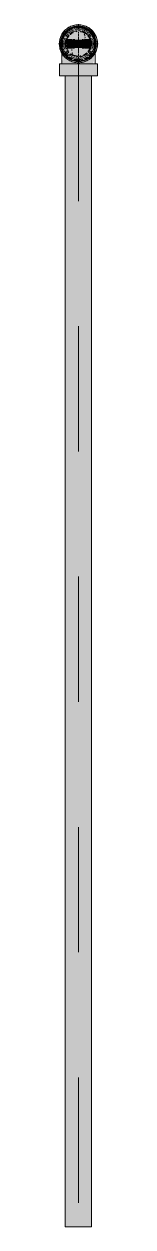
# Model space of a CAD drawing. Header units: millimetres. Extents: x -4000 to 187956, y -58990 to 162485.
# Drawn here: x 111725 to 111775, y 70950 to 72475 of the extents above; entities that cross this region are included whole.
import ezdxf

# ---------------------------------------------------------------- set-up
doc = ezdxf.new("R2010")
doc.units = ezdxf.units.MM
doc.linetypes.add('Dash 1_16_', pattern=[317.5, 158.75, -158.75])
for name, color, linetype, lineweight in [('F-SPRN', 3, 'Continuous', 9), ('P-PIPE', 3, 'Continuous', 9), ('P-PIPE-CNTR', 3, 'Continuous', 9)]:
    doc.layers.add(name, color=color, linetype=linetype, lineweight=lineweight)

# ---------------------------------------------------------------- blocks, each defined once
blk = doc.blocks.new('Sprinkler_Up - DN20-V477-0_000')
at = {"layer": 'F-SPRN', "transparency": 33554534}
for points in [[(-13.5, 0), (-3.9, 0.7), (-1.7, 2.9), (-1.2, 3.5), (-0.6, 4), (0.6, 4), (1.2, 3.5), (1.7, 2.9), (4.6, 0), (22.2, 0), (18, 13.1), (6.9, 21.2), (-6.9, 21.2), (-18, 13.1), (-22.2, 0)], [(0, -16.7), (4.3, -16.1), (12.9, -9.9), (16.1, -4.3), (16.1, 4.3), (11.8, 11.8), (8.3, 14.4), (0, 16.7), (-4.3, 16.1), (-11.8, 11.8), (-16.1, 4.3), (-16.1, -4.3), (-11.8, -11.8), (-8.3, -14.4)], [(0, -15.6), (7.8, -13.5), (13.5, -7.8), (15.1, -4), (15.1, 4), (13.5, 7.8), (7.8, 13.5), (0, 15.6), (-7.8, 13.5), (-11, 11), (-15.1, 4), (-15.1, -4), (-11, -11), (-7.8, -13.5)], [(3.4, -21.2), (6.9, -21.2), (18, -13.1), (22.2, 0), (3.9, -0.7), (1.7, -2.9), (1.2, -3.5), (0.6, -4), (-0.6, -4), (-1.2, -3.5), (-1.7, -2.9), (-4.6, 0), (-22.2, 0), (-18, -13.1), (-6.9, -21.2), (0, -21.2)], [(-10.9, -5.5), (-10.9, 5.4), (-14.5, 5.4), (-14.5, -5.5)], [(-7.7, -5.5), (-7.7, 5.4), (-10.9, 5.4), (-10.9, -5.5)], [(0, -5.5), (0, 5.4), (-7.7, 5.4), (-7.7, -5.5)], [(0, 0), (5.7, 0), (2.9, 4.9), (-2.9, 4.9), (-5.7, 0)], [(2.9, -4.9), (5.7, 0), (-5.7, 0), (-2.9, -4.9)], [(0, 0), (4.6, 0), (0, 4.6), (-4.6, 0)], [(0, -4.6), (4.6, 0), (-4.6, 0)], [(0, -2.6), (1.3, 0), (-1.8, 0)], [(-1.3, 0), (1.8, 0), (0, 2.6)], [(7.7, -5.5), (7.7, 5.4), (0, 5.4), (0, -5.5)], [(10.9, -5.5), (10.9, 5.4), (7.7, 5.4), (7.7, -5.5)], [(14.5, -5.5), (14.5, 5.4), (10.9, 5.4), (10.9, -5.5)]]:
    blk.add_hatch(color=1, dxfattribs=at).paths.add_polyline_path(points)
at = {"layer": 'F-SPRN', "color": 1}
for p, q in [((-11.5, 5.4), (-14.5, 5.4)), ((-14.5, 5.4), (-11.3, 5.4)), ((-14.5, 5.4), (-14.5, 3.7)), ((-14.5, 3.3), (-14.5, 0)), ((-11.5, 5.4), (-11.5, 4)), ((-10.9, 1.9), (-10.9, 3.6)), ((-10.8, 5.4), (-8, 5.4)), ((-8.1, 5.4), (-10.8, 5.4)), ((-8.1, 5.4), (-8.1, 2.8)), ((-8.1, 2.5), (-8.1, 0.7)), ((-7.7, 4.8), (-7.7, 2.7)), ((-7.7, 4.8), (-7.7, 2.7)), ((-7.7, 2.1), (-7.7, 0.5)), ((-7.7, 2.1), (-7.7, 0.5)), ((-6.7, 5.4), (-4.7, 5.4)), ((-5.8, 3.8), (-5.8, 2.2)), ((-2.1, 0), (-2.1, 0)), ((-2.1, 0), (-2.1, -0.1)), ((-0.4, 2), (-0.5, 2)), ((-0.3, 2.1), (-0.4, 2)), ((-0.2, 2.1), (-0.3, 2.1)), ((-0.1, 2.1), (-0.2, 2.1)), ((0, 2.1), (-0.1, 2.1)), ((-0.1, 2.1), (-0.1, 2.1)), ((2.1, 0.1), (2.1, 0.2)), ((2.1, 0), (2.1, 0.1)), ((2.1, 0), (2.1, 0)), ((4.7, 5.4), (6.5, 5.4)), ((7.7, 5.4), (10.8, 5.4)), ((7.7, 5.2), (7.7, 2.7)), ((7.7, 5.2), (7.7, 2.7)), ((7.7, 2.3), (7.7, 0.5)), ((7.7, 2.3), (7.7, 0.5)), ((10.8, 5.4), (8.1, 5.4)), ((8.1, 5.4), (8.1, 2.8)), ((8.1, 2.5), (8.1, 0.4)), ((10.9, 5.4), (14.5, 5.4)), ((10.9, 3.6), (10.9, 0.2)), ((14.5, 5.4), (11.5, 5.4)), ((11.5, 5.4), (11.5, 4)), ((11.5, 3), (11.5, 0.2)), ((14.5, 5.4), (14.5, -5.5)), ((-14.5, -1.3), (-14.5, -3.7)), ((-11.1, -5.5), (-14.5, -5.5)), ((-14.5, -5.5), (-11.5, -5.5)), ((-10.9, -2.6), (-10.9, -1.3)), ((-10.8, -5.5), (-8.1, -5.5)), ((-7.8, -5.5), (-10.8, -5.5)), ((-8.1, -4.2), (-8.1, -5.5)), ((-7.7, -2.7), (-7.7, -4)), ((-7.7, -2.7), (-7.7, -4)), ((-7, -5.5), (-5.8, -5.5)), ((-4.8, -5.5), (-7, -5.5)), ((-5.8, -2.3), (-5.8, -3.8)), ((0, -2.1), (0.1, -2.1)), ((7, -5.5), (4.8, -5.5)), ((5.8, -2.2), (5.8, -3.8)), ((5.8, -5.5), (7, -5.5)), ((7.7, -0.5), (7.7, -2.3)), ((7.7, -0.5), (7.7, -2.3)), ((7.7, -2.7), (7.7, -5.4)), ((7.7, -2.7), (7.7, -5.4)), ((10.8, -5.5), (7.7, -5.5)), ((8.1, -0.4), (8.1, -2.5)), ((8.1, -2.8), (8.1, -5.5)), ((8.1, -5.5), (10.8, -5.5)), ((10.9, -0.2), (10.9, -3.6)), ((14.5, -5.5), (10.9, -5.5)), ((11.5, -0.2), (11.5, -3)), ((11.5, -4), (11.5, -5.5)), ((11.5, -5.5), (14.5, -5.5))]:
    blk.add_line(p, q, dxfattribs=at)
at = {"layer": 'F-SPRN', "color": 1, "flags": 128}
for points in [[(-2, 0.6), (-2, 0.5), (-2, 0.5), (-2, 0.4), (-2.1, 0.3), (-2.1, 0.2), (-2.1, 0.1), (-2.1, 0)], [(-1.8, 1.1), (-1.8, 1), (-1.9, 0.9), (-1.9, 0.8), (-1.9, 0.8), (-2, 0.7), (-2, 0.6)], [(-1.5, 1.5), (-1.5, 1.4), (-1.6, 1.3), (-1.6, 1.3), (-1.7, 1.2), (-1.7, 1.1), (-1.8, 1.1)], [(-0.9, 1.9), (-1, 1.8), (-1.1, 1.8), (-1.2, 1.7), (-1.2, 1.7), (-1.3, 1.6), (-1.4, 1.6), (-1.4, 1.5), (-1.5, 1.5)], [(-0.6, 2), (-0.7, 2), (-0.8, 1.9), (-0.9, 1.9), (-0.9, 1.9)], [(-0.5, 2), (-0.6, 2), (-0.6, 2)], [(0.3, 2.1), (0.2, 2.1), (0.1, 2.1), (0, 2.1)], [(1.1, 1.8), (1, 1.8), (0.9, 1.9), (0.8, 1.9), (0.8, 1.9), (0.7, 2), (0.6, 2), (0.5, 2), (0.4, 2), (0.4, 2), (0.3, 2.1)], [(1.5, 1.4), (1.4, 1.5), (1.4, 1.5), (1.3, 1.6), (1.3, 1.7), (1.2, 1.7), (1.1, 1.7), (1.1, 1.8)], [(1.7, 1.2), (1.7, 1.2), (1.6, 1.3), (1.6, 1.4), (1.5, 1.4)], [(1.8, 1), (1.8, 1.1), (1.7, 1.2)], [(1.9, 0.8), (1.9, 0.9), (1.8, 1), (1.8, 1)], [(2, 0.7), (1.9, 0.7), (1.9, 0.8)], [(2, 0.5), (2, 0.6), (2, 0.7)], [(2.1, 0.3), (2, 0.4), (2, 0.5)], [(2.1, 0.2), (2.1, 0.2), (2.1, 0.3)], [(-2.1, -0.1), (-2.1, -0.2), (-2.1, -0.2), (-2.1, -0.3)], [(-2.1, -0.3), (-2, -0.4), (-2, -0.5), (-2, -0.6), (-2, -0.7), (-1.9, -0.7), (-1.9, -0.8), (-1.9, -0.9), (-1.8, -1), (-1.8, -1), (-1.8, -1.1), (-1.7, -1.2), (-1.7, -1.2), (-1.6, -1.3), (-1.6, -1.4), (-1.5, -1.4), (-1.4, -1.5), (-1.4, -1.5), (-1.3, -1.6), (-1.3, -1.7), (-1.2, -1.7), (-1.1, -1.7), (-1.1, -1.8), (-1, -1.8), (-0.9, -1.9), (-0.8, -1.9), (-0.8, -1.9), (-0.7, -2), (-0.6, -2), (-0.5, -2), (-0.4, -2), (-0.4, -2), (-0.3, -2.1), (-0.2, -2.1), (-0.1, -2.1), (0, -2.1)], [(0.1, -2.1), (0.1, -2.1), (0.2, -2.1), (0.3, -2.1), (0.4, -2), (0.5, -2), (0.6, -2), (0.6, -2), (0.7, -2), (0.8, -1.9), (0.9, -1.9), (0.9, -1.9), (1, -1.8), (1.1, -1.8), (1.2, -1.7), (1.2, -1.7), (1.3, -1.6), (1.4, -1.6), (1.4, -1.5), (1.5, -1.5), (1.5, -1.4), (1.6, -1.3), (1.6, -1.3), (1.7, -1.2), (1.7, -1.1), (1.8, -1.1), (1.8, -1), (1.9, -0.9), (1.9, -0.8), (1.9, -0.8), (2, -0.7), (2, -0.6), (2, -0.5), (2, -0.5), (2, -0.4), (2.1, -0.3), (2.1, -0.2), (2.1, -0.1), (2.1, 0)]]:
    blk.add_lwpolyline(points, dxfattribs=at)
at = {"layer": 'F-SPRN', "color": 1}
for radius, start, end in [(22.2, 360, 180), (21.9, 126.6942, 143.2701), (21.9, 108.2621, 125.7507), (16.7, 106.5995, 120), (16.7, 106.5995, 120), (21.9, 99.348, 107.901), (16.7, 96.4143, 105), (16.7, 96.4143, 105), (21.9, 90.145, 98.8503), (15.6, 95.5762, 100.6843), (15.6, 95.5762, 100.6843), (16.7, 83.0684, 90), (16.7, 83.0684, 90), (21.9, 72.5583, 89.4624), (15.6, 75.573, 80.5892), (15.6, 75.573, 80.5892), (16.7, 60, 75), (16.7, 60, 75), (21.9, 54.2493, 71.7379), (21.9, 36.7299, 53.3058), (21.9, 165.6773, 179.2615), (21.9, 144.7698, 164.8151), (16.7, 167.6802, 180), (16.7, 167.6802, 180), (16.7, 155.3879, 164.9693), (16.7, 155.3879, 164.9693), (15.6, 166.4265, 180), (15.6, 166.4265, 180), (15.6, 150.9409, 165), (15.6, 159.6139, 165), (16.7, 136.7213, 149.931), (16.7, 136.7213, 149.931), (15.6, 150.9409, 156.3845), (15.6, 138.4214, 150), (15.6, 138.4214, 150), (16.7, 121.4181, 130.5751), (16.7, 121.4181, 130.5751), (15.6, 120.5262, 133.2078), (15.6, 120.5262, 133.2078), (15.6, 114.4363, 119.9813), (15.6, 114.4363, 119.9813), (4.63, 155.7832, 180), (4.63, 155.7832, 180), (4.63, 109.0192, 138.2703), (4.63, 109.0192, 138.2703), (2.56, 109.0192, 168.8278), (2.56, 109.0192, 168.8278), (2.04, 109.0192, 180), (4.63, 17.9592, 90), (4.63, 17.9592, 90), (3.81, 57.0577, 90), (2.56, 14.5599, 90), (2.56, 14.5599, 90), (2.04, 10.4703, 90), (3.81, 16.1605, 43.8358), (15.6, 67.5614, 74.5481), (15.6, 67.5614, 74.5481), (15.6, 60.0187, 65.5637), (15.6, 60.0187, 65.5637), (15.6, 46.7922, 60), (15.6, 46.7922, 60), (16.7, 49.4249, 58.5819), (16.7, 49.4249, 58.5819), (15.6, 30, 41.5786), (15.6, 30, 41.5786), (16.7, 30, 43.2787), (16.7, 30, 43.2787), (15.6, 23.6155, 29.5646), (15.6, 15, 29.5646), (15.6, 15, 20.3861), (16.7, 15, 24.6121), (16.7, 15, 24.6121), (15.6, 360, 13.6618), (15.6, 0, 13.6618), (16.7, 360, 12.3198), (16.7, 0, 12.3198), (21.9, 15.1849, 35.2302), (21.9, 0.7385, 14.3227), (22.2, 180, 360), (21.9, 180.7385, 194.3227), (21.9, 195.1849, 205.2075), (21.9, 207.5667, 215.2302), (21.9, 216.7299, 233.3058), (16.7, 180, 192.3198), (16.7, 180, 192.3198), (16.7, 195.0307, 204.6121), (16.7, 195.0307, 204.6121), (15.6, 181.9082, 193.6618), (15.6, 181.9082, 193.6618), (15.6, 197.3339, 209.5646), (15.6, 197.3339, 209.5646), (16.7, 210.069, 223.2787), (16.7, 210.069, 223.2787), (15.6, 212.5472, 219.5472), (15.6, 212.5472, 219.5472), (16.7, 229.4249, 238.5819), (16.7, 229.4249, 238.5819), (15.6, 233.795, 240), (15.6, 233.795, 240), (16.7, 240, 255), (16.7, 240, 255), (15.6, 240.0187, 254.5481), (15.6, 240.0187, 254.5481), (4.63, 197.9592, 0), (4.63, 197.9592, 270), (15.6, 255, 267.64), (15.6, 255, 267.64), (3.81, 196.1605, 270), (2.56, 191.1677, 0), (2.56, 191.1677, 360), (2.04, 190.4703, 0), (4.63, 270, 360), (3.81, 270, 360), (16.7, 286.5995, 300), (16.7, 286.5995, 300), (15.6, 294.4363, 299.9813), (15.6, 294.4363, 299.9813), (15.6, 300, 313.2078), (15.6, 300, 313.2078), (16.7, 301.4181, 310.5751), (16.7, 301.4181, 310.5751), (15.6, 320.4528, 330), (15.6, 320.4528, 330), (16.7, 316.7213, 330), (16.7, 316.7213, 330), (21.9, 306.6942, 323.2701), (15.6, 330.4354, 345), (15.6, 330.4354, 336.3845), (15.6, 339.6139, 345), (15.6, 346.3382, 360), (15.6, 346.3382, 360), (16.7, 335.3879, 345), (16.7, 335.3879, 345), (16.7, 347.6802, 360), (16.7, 347.6802, 360), (21.9, 324.7698, 332.4333), (21.9, 334.7925, 344.8151), (21.9, 345.6773, 359.2615), (21.9, 234.2493, 251.7379), (21.9, 252.5583, 269.4624), (16.7, 263.0684, 270), (16.7, 263.0684, 270), (21.9, 270.145, 278.8503), (15.6, 275.5762, 280.6843), (15.6, 275.5762, 280.6843), (16.7, 276.4143, 285), (16.7, 276.4143, 285), (21.9, 279.348, 287.901), (21.9, 288.2621, 305.7507)]:
    blk.add_arc((0, 0), radius, start, end, dxfattribs=at)
blk = doc.blocks.new('Steel_Transition_Threaded_HoaPhat - Standard-V475-0_000')
at = {"layer": 'P-PIPE', "lineweight": 13, "transparency": 33554534}
h = blk.add_hatch(color=1, dxfattribs=at)
h.paths.add_polyline_path([(114250, 72427.6), (114255.8, 72428.4), (114261.3, 72430.6), (114265.9, 72434.2), (114270.1, 72440.2), (114271.7, 72444.3), (114272.5, 72450.1), (114271.7, 72455.9), (114269.5, 72461.3), (114265.9, 72466), (114261.3, 72469.6), (114255.8, 72471.8), (114250, 72472.6), (114244.2, 72471.8), (114238.8, 72469.6), (114234.1, 72466), (114230.5, 72461.3), (114228.3, 72455.9), (114227.5, 72450.1), (114229.9, 72440.2), (114230.5, 72438.8), (114234.1, 72434.2), (114238.8, 72430.6), (114244.2, 72428.4)])
h.paths.add_polyline_path([(114250, 72430), (114244.8, 72430.7), (114240, 72432.7), (114235.8, 72435.9), (114232.5, 72440.2), (114230.6, 72444.9), (114229.9, 72450.1), (114230.6, 72455.3), (114232.6, 72460.1), (114235.8, 72464.3), (114240, 72467.5), (114244.8, 72469.5), (114250, 72470.2), (114255.2, 72469.5), (114260.1, 72467.5), (114264.2, 72464.3), (114267.4, 72460.1), (114269.4, 72455.3), (114270.1, 72450.1), (114269.4, 72444.9), (114267.4, 72440), (114264.2, 72435.9), (114260.1, 72432.7), (114255.2, 72430.7)])
for points in [[(114250, 72430), (114250, 72433.7), (114241.8, 72435.9), (114235.8, 72441.9), (114233.6, 72450.1), (114235.8, 72458.3), (114241.8, 72464.3), (114250, 72466.5), (114250, 72470.2), (114244.8, 72469.5), (114240, 72467.5), (114235.8, 72464.3), (114232.6, 72460.1), (114230.6, 72455.3), (114229.9, 72450.1), (114230.6, 72444.9), (114232.6, 72440), (114235.8, 72435.9), (114240, 72432.7), (114244.8, 72430.7)], [(114250, 72431.6), (114254.8, 72432.2), (114259.3, 72434.1), (114265.6, 72440.2), (114266, 72440.8), (114267.9, 72445.3), (114268.5, 72450.1), (114267.9, 72454.9), (114266, 72459.3), (114263.1, 72463.2), (114259.3, 72466.1), (114254.8, 72468), (114250, 72468.6), (114245.2, 72468), (114240.8, 72466.1), (114236.9, 72463.2), (114234, 72459.3), (114232.1, 72454.9), (114231.5, 72450.1), (114232.1, 72445.3), (114234.4, 72440.2), (114236.9, 72437), (114240.8, 72434.1), (114245.2, 72432.2)], [(114250, 72430), (114255.2, 72430.7), (114260.1, 72432.7), (114264.2, 72435.9), (114267.5, 72440.2), (114269.4, 72444.9), (114270.1, 72450.1), (114269.4, 72455.3), (114267.4, 72460.1), (114264.2, 72464.3), (114260.1, 72467.5), (114255.2, 72469.5), (114250, 72470.2), (114250, 72466.5), (114258.2, 72464.3), (114264.2, 72458.3), (114266.4, 72450.1), (114264.2, 72441.9), (114258.2, 72435.9), (114250, 72433.7)]]:
    blk.add_hatch(color=1, dxfattribs=at).paths.add_polyline_path(points)
at = {"layer": 'P-PIPE', "color": 20, "lineweight": 13}
for radius, start, end in [(22.5, 90, 270), (22.5, 120, 135), (22.5, 105, 120), (20.1, 109.6859, 120), (22.5, 90, 105), (20.1, 100.9975, 105), (18.5, 91.4353, 103.2046), (18.5, 91.4353, 103.2046), (20.1, 90.5246, 98.5089), (22.5, 75, 90), (22.5, 270, 90), (18.5, 78.0986, 90), (18.5, 78.0986, 90), (20.1, 75.0607, 87.9279), (20.1, 60, 75), (22.5, 60, 75), (22.5, 45, 60), (22.5, 165, 180), (22.5, 150, 165), (20.1, 166.0499, 180), (22.5, 135, 150), (20.1, 150, 162.7449), (18.5, 166.5939, 193.4061), (18.5, 166.5939, 180), (18.5, 157.6232, 165), (18.5, 157.6232, 165), (20.1, 135, 148.1553), (16.4, 168.5467, 178.9063), (18.5, 136.4297, 150), (18.5, 136.4297, 150), (16.4, 158.0319, 163.506), (20.1, 128.8856, 135), (16.4, 143.5463, 150), (18.5, 123.4976, 133.2041), (18.5, 123.4976, 133.2041), (20.1, 120, 125.0043), (16.4, 121.0738, 128.0319), (18.5, 106.819, 120), (18.5, 106.819, 120), (16.4, 115.1607, 120), (16.4, 107.4657, 111.9681), (16.4, 96.2132, 104.6042), (18.5, 60, 75), (18.5, 60, 75), (16.4, 66.9681, 72.9388), (16.4, 50.4733, 56.6389), (20.1, 54.9957, 60), (18.5, 46.7959, 56.5024), (18.5, 46.7959, 56.5024), (20.1, 45, 51.1144), (16.4, 30, 38.0319), (18.5, 30, 43.5703), (18.5, 30, 43.5703), (20.1, 31.8447, 45), (22.5, 30, 45), (18.5, 15, 22.3768), (18.5, 15, 22.3768), (20.1, 17.2551, 30), (18.5, 346.5939, 13.4061), (18.5, 0, 13.4061), (22.5, 15, 30), (20.1, 0, 13.9501), (22.5, 0, 15), (22.5, 180, 195), (22.5, 195, 210), (20.1, 180, 193.9501), (22.5, 210, 225), (20.1, 197.2551, 209.4067), (18.5, 180, 193.4061), (18.5, 195, 202.3768), (18.5, 195, 202.3768), (20.1, 209.4067, 210), (20.1, 211.8447, 225), (16.4, 184.8393, 191.4533), (18.5, 210, 223.5703), (18.5, 210, 223.5703), (16.4, 210.6635, 216.4537), (18.5, 316.4297, 330), (18.5, 316.4297, 330), (20.1, 315, 328.1553), (16.4, 338.0319, 342.8691), (22.5, 315, 330), (16.4, 353.5463, 8.0319), (18.5, 337.6232, 345), (18.5, 337.6232, 345), (20.1, 330, 330.5933), (20.1, 330.5933, 342.7449), (18.5, 346.5939, 0), (20.1, 346.0499, 0), (22.5, 330, 345), (22.5, 345, 0), (22.5, 225, 240), (20.1, 225, 231.1144), (18.5, 226.7959, 236.5024), (18.5, 226.7959, 236.5024), (20.1, 234.9957, 240), (22.5, 240, 255), (16.4, 230.4733, 236.6389), (20.1, 240, 255), (18.5, 240, 255), (18.5, 240, 255), (16.4, 240, 246.5955), (22.5, 255, 270), (16.4, 250.3629, 255), (20.1, 255.0607, 267.9279), (18.5, 258.0986, 270), (18.5, 258.0986, 270), (16.4, 264.1652, 268.506), (22.5, 270, 285), (20.1, 270.5246, 278.5089), (18.5, 271.4353, 283.2046), (18.5, 271.4353, 283.2046), (16.4, 276.2132, 283.9063), (20.1, 280.9975, 285), (16.4, 287.4657, 291.9681), (18.5, 286.819, 300), (18.5, 286.819, 300), (22.5, 285, 300), (16.4, 293.4045, 300), (20.1, 289.6859, 300), (20.1, 300, 305.0043), (18.5, 303.4976, 313.2041), (18.5, 303.4976, 313.2041), (22.5, 300, 315), (20.1, 308.8856, 315)]:
    blk.add_arc((114250, 72450.1), radius, start, end, dxfattribs=at)
blk = doc.blocks.new('Steel_Elbow_Threaded_HoaPhat - Standard-V478-0_000')
at = {"layer": 'P-PIPE', "lineweight": 13, "transparency": 33554534}
for points in [[(111750, 72426), (111756.2, 72426.8), (111762.1, 72429.2), (111767.1, 72433), (111771.8, 72440.2), (111773.3, 72443.8), (111774.1, 72450.1), (111773.3, 72456.3), (111770.9, 72462.1), (111767.1, 72467.1), (111762.1, 72471), (111756.2, 72473.4), (111750, 72474.2), (111743.8, 72473.4), (111737.9, 72471), (111733, 72467.1), (111729.1, 72462.1), (111726.7, 72456.3), (111725.9, 72450.1), (111728.2, 72440.2), (111729.1, 72438), (111733, 72433), (111737.9, 72429.2), (111743.8, 72426.8)], [(111733, 72409.5), (111750, 72409.5), (111750, 72424.7), (111725.9, 72424.7), (111726.7, 72409.5), (111729.1, 72409.5)], [(111774.1, 72409.5), (111773.3, 72424.7), (111750, 72424.7), (111750, 72409.5), (111773.3, 72409.5)]]:
    blk.add_hatch(color=1, dxfattribs=at).paths.add_polyline_path(points)
h = blk.add_hatch(color=1, dxfattribs=at)
h.paths.add_polyline_path([(111733.1, 72434.9), (111730.5, 72439.5), (111731.4, 72435.6)])
h.paths.add_polyline_path([(111736.4, 72424.7), (111750, 72424.7), (111750, 72428.9), (111742.8, 72430.2), (111744.1, 72428.3), (111736.6, 72433), (111732.6, 72437.1), (111733.8, 72431.9), (111729.6, 72440.2), (111729.1, 72440.2), (111729.4, 72433), (111730.5, 72433.3), (111730.6, 72429.2), (111729.3, 72428.9), (111730.4, 72424.7), (111734, 72424.7)])
h = blk.add_hatch(color=1, dxfattribs=at)
h.paths.add_polyline_path([(111757.2, 72430.2), (111759.7, 72430.2), (111755.9, 72428.3)])
h.paths.add_polyline_path([(111768.3, 72424.7), (111769.7, 72428.5), (111769.9, 72435.9), (111770.2, 72440), (111768.8, 72439.5), (111762.8, 72432.6), (111757.2, 72430.2), (111750, 72428.9), (111750, 72424.7), (111766, 72424.7)])
h.paths.add_polyline_path([(111765.7, 72433.4), (111766.1, 72435.6), (111768.2, 72436.4)])
at = {"layer": 'P-PIPE', "color": 20, "lineweight": 13}
for p, q in [((111739.3, 72468.3), (111740, 72468.7)), ((111741.6, 72469.5), (111742.3, 72469.8)), ((111742.3, 72469.8), (111743.1, 72470.1)), ((111749.8, 72471.2), (111750, 72471.2)), ((111752.5, 72471.1), (111753.4, 72471)), ((111755, 72470.6), (111755.8, 72470.4)), ((111755.8, 72470.4), (111756.7, 72470.2)), ((111759.8, 72468.8), (111760.5, 72468.4)), ((111760.5, 72468.4), (111761.2, 72468)), ((111761.2, 72468), (111761.9, 72467.5)), ((111729, 72452.6), (111729.1, 72453.5)), ((111729.5, 72455.1), (111729.7, 72455.9)), ((111733, 72462.7), (111733.6, 72463.4)), ((111734.7, 72464.7), (111735.3, 72465.3)), ((111736.5, 72466.4), (111737.2, 72466.9)), ((111737.2, 72466.9), (111737.9, 72467.4)), ((111764.6, 72465.4), (111765.2, 72464.8)), ((111766.3, 72463.6), (111766.8, 72462.9)), ((111766.8, 72462.9), (111767.3, 72462.2)), ((111767.3, 72462.2), (111767.8, 72461.5)), ((111767.8, 72461.5), (111768.2, 72460.8)), ((111768.2, 72460.8), (111768.7, 72460.1)), ((111768.7, 72460.1), (111769, 72459.3)), ((111769, 72459.3), (111769.4, 72458.5)), ((111770.3, 72456.2), (111770.5, 72455.3)), ((111770.8, 72453.7), (111771, 72452.8)), ((111728.9, 72450.1), (111728.9, 72450.1)), ((111728.9, 72445.5), (111728.9, 72446.1)), ((111728.9, 72444.9), (111728.9, 72445.5)), ((111728.9, 72442.9), (111728.9, 72443.6)), ((111728.9, 72442.2), (111728.9, 72442.9)), ((111728.9, 72441.4), (111728.9, 72442.2)), ((111728.9, 72440.6), (111728.9, 72441.4)), ((111728.9, 72439.8), (111728.9, 72440.6)), ((111728.9, 72439), (111728.9, 72439.8)), ((111728.9, 72438.2), (111728.9, 72439)), ((111771.1, 72451.2), (111771.2, 72450.3)), ((111771.2, 72450.3), (111771.2, 72450.1)), ((111771.2, 72450.1), (111771.2, 72450.1)), ((111771.2, 72448.1), (111771.2, 72447.7)), ((111771.2, 72447.7), (111771.2, 72447.2)), ((111771.2, 72446.2), (111771.2, 72445.6)), ((111771.2, 72445.6), (111771.2, 72445.1)), ((111771.2, 72445.1), (111771.2, 72444.4)), ((111771.2, 72444.4), (111771.2, 72443.8)), ((111771.2, 72443.8), (111771.2, 72443.1)), ((111771.2, 72443.1), (111771.2, 72442.4)), ((111771.2, 72442.4), (111771.2, 72441.6)), ((111771.2, 72441.6), (111771.2, 72440.9)), ((111771.2, 72440.9), (111771.2, 72440.1)), ((111771.2, 72440.1), (111771.2, 72439.2)), ((111771.2, 72439.2), (111771.2, 72438.4)), ((111725.9, 72424.7), (111725.9, 72409.5)), ((111726.7, 72424.7), (111725.9, 72424.7)), ((111750, 72424.7), (111725.9, 72424.7)), ((111729.1, 72424.7), (111726.7, 72424.7)), ((111728.9, 72424.7), (111729.2, 72424.7)), ((111728.9, 72424.7), (111729.2, 72424.7)), ((111730.3, 72424.7), (111729.1, 72424.7)), ((111729.2, 72424.7), (111730.1, 72424.7)), ((111729.2, 72424.7), (111731.7, 72424.7)), ((111730.1, 72424.7), (111731.7, 72424.7)), ((111733, 72424.7), (111730.3, 72424.7)), ((111731.7, 72424.7), (111732.8, 72424.7)), ((111731.7, 72424.7), (111736.4, 72424.7)), ((111733.8, 72424.7), (111736.4, 72424.7)), ((111742.7, 72424.7), (111734, 72424.7)), ((111736.4, 72424.7), (111742.8, 72424.7)), ((111736.4, 72424.7), (111742.8, 72424.7)), ((111743.7, 72424.7), (111750, 72424.7)), ((111743.7, 72424.7), (111750, 72424.7)), ((111750, 72424.7), (111743.8, 72424.7)), ((111756.2, 72424.7), (111750, 72424.7)), ((111774.1, 72424.7), (111750, 72424.7)), ((111750, 72424.7), (111756.3, 72424.7)), ((111750, 72424.7), (111756.3, 72424.7)), ((111757.2, 72424.7), (111763.6, 72424.7)), ((111757.2, 72424.7), (111763.6, 72424.7)), ((111766, 72424.7), (111757.3, 72424.7)), ((111763.6, 72424.7), (111766.2, 72424.7)), ((111763.6, 72424.7), (111768.3, 72424.7)), ((111768.5, 72424.7), (111767.1, 72424.7)), ((111767.2, 72424.7), (111768.3, 72424.7)), ((111768.3, 72424.7), (111770.8, 72424.7)), ((111768.3, 72424.7), (111770.8, 72424.7)), ((111770.9, 72424.7), (111768.5, 72424.7)), ((111770.8, 72424.7), (111771.2, 72424.7)), ((111770.8, 72424.7), (111771.2, 72424.7)), ((111773.3, 72424.7), (111770.9, 72424.7)), ((111774.1, 72424.7), (111773.3, 72424.7)), ((111774.1, 72409.5), (111774.1, 72424.7)), ((111725.9, 72409.5), (111726.7, 72409.5)), ((111725.9, 72409.5), (111750, 72409.5)), ((111726.7, 72409.5), (111729.1, 72409.5)), ((111729.1, 72409.5), (111733, 72409.5)), ((111733.8, 72409.5), (111737.9, 72409.5)), ((111738.2, 72409.5), (111750, 72409.5)), ((111750, 72409.5), (111761.8, 72409.5)), ((111750, 72409.5), (111774.1, 72409.5)), ((111762.1, 72409.5), (111766.2, 72409.5)), ((111767.1, 72409.5), (111770.9, 72409.5)), ((111770.9, 72409.5), (111773.3, 72409.5)), ((111773.3, 72409.5), (111774.1, 72409.5))]:
    blk.add_line(p, q, dxfattribs=at)
at = {"layer": 'P-PIPE', "color": 20, "lineweight": 13, "flags": 128}
for points in [[(111737.9, 72467.4), (111738.6, 72467.9), (111739.3, 72468.3)], [(111740, 72468.7), (111740.8, 72469.1), (111741.6, 72469.5)], [(111743.1, 72470.1), (111743.9, 72470.3), (111744.8, 72470.6)], [(111744.8, 72470.6), (111745.6, 72470.8), (111746.4, 72470.9)], [(111746.4, 72470.9), (111747.2, 72471.1), (111748.1, 72471.1)], [(111748.1, 72471.1), (111748.9, 72471.2), (111749.8, 72471.2)], [(111750, 72471.2), (111750.8, 72471.2), (111751.7, 72471.2), (111752.5, 72471.1)], [(111753.4, 72471), (111754.2, 72470.8), (111755, 72470.6)], [(111756.7, 72470.2), (111757.5, 72469.9), (111758.2, 72469.6), (111759, 72469.2), (111759.8, 72468.8)], [(111729.1, 72453.5), (111729.3, 72454.3), (111729.5, 72455.1)], [(111729.7, 72455.9), (111729.9, 72456.7), (111730.2, 72457.5), (111730.5, 72458.3), (111730.9, 72459.1), (111731.2, 72459.9)], [(111731.2, 72459.9), (111731.6, 72460.6), (111732.1, 72461.3)], [(111732.1, 72461.3), (111732.5, 72462), (111733, 72462.7)], [(111733.6, 72463.4), (111734.1, 72464), (111734.7, 72464.7)], [(111735.3, 72465.3), (111735.9, 72465.8), (111736.5, 72466.4)], [(111761.9, 72467.5), (111762.6, 72467.1), (111763.3, 72466.5)], [(111763.3, 72466.5), (111763.9, 72466), (111764.6, 72465.4)], [(111765.2, 72464.8), (111765.8, 72464.2), (111766.3, 72463.6)], [(111769.4, 72458.5), (111769.7, 72457.8), (111770, 72457), (111770.3, 72456.2)], [(111770.5, 72455.3), (111770.7, 72454.5), (111770.8, 72453.7)], [(111771, 72452.8), (111771.1, 72452), (111771.1, 72451.2)], [(111728.9, 72450.1), (111728.9, 72450.9), (111728.9, 72451.8), (111729, 72452.6)], [(111728.9, 72449.7), (111728.9, 72449.9), (111728.9, 72450), (111728.9, 72450.1)], [(111728.9, 72449.3), (111728.9, 72449.5), (111728.9, 72449.7)], [(111728.9, 72448.4), (111728.9, 72448.7), (111728.9, 72449), (111728.9, 72449.3)], [(111728.9, 72447.5), (111728.9, 72448), (111728.9, 72448.4)], [(111728.9, 72446.1), (111728.9, 72446.6), (111728.9, 72447.1), (111728.9, 72447.5)], [(111728.9, 72443.6), (111728.9, 72444.3), (111728.9, 72444.9)], [(111728.9, 72424.7), (111728.9, 72425.7), (111728.9, 72426.7), (111728.9, 72427.7), (111728.9, 72428.7), (111728.9, 72429.7), (111728.9, 72430.7), (111728.9, 72431.7), (111728.9, 72432.7), (111728.9, 72433.6), (111728.9, 72434.6), (111728.9, 72435.5), (111728.9, 72436.4), (111728.9, 72437.3), (111728.9, 72438.2)], [(111771.2, 72450.1), (111771.2, 72450), (111771.2, 72449.9), (111771.2, 72449.8), (111771.2, 72449.6)], [(111771.2, 72449.6), (111771.2, 72449.4), (111771.2, 72449.1)], [(111771.2, 72449.1), (111771.2, 72448.8), (111771.2, 72448.5), (111771.2, 72448.1)], [(111771.2, 72447.2), (111771.2, 72446.7), (111771.2, 72446.2)], [(111771.2, 72438.4), (111771.2, 72437.5), (111771.2, 72436.6), (111771.2, 72435.7), (111771.2, 72434.8), (111771.2, 72433.9), (111771.2, 72432.9), (111771.2, 72432), (111771.2, 72431), (111771.2, 72430), (111771.2, 72429), (111771.2, 72428), (111771.2, 72427), (111771.2, 72426), (111771.2, 72424.9), (111771.2, 72424.7)]]:
    blk.add_lwpolyline(points, dxfattribs=at)
at = {"layer": 'P-PIPE', "color": 20, "lineweight": 13}
for radius, start, end in [(24.1, 90, 270), (24.1, 120, 135), (24.1, 105, 120), (21.1, 112.9314, 123.6981), (24.1, 90, 105), (21.1, 99.9303, 104.963), (21.1, 91.1041, 98.9613), (24.1, 75, 90), (24.1, 270, 90), (21.1, 75.037, 90), (24.1, 60, 75), (21.1, 54.2198, 67.6765), (24.1, 45, 60), (24.1, 165, 180), (24.1, 150, 165), (21.1, 172.2328, 178.0289), (24.1, 135, 150), (21.1, 165.7343, 170), (21.1, 154.6252, 164.9545), (21.1, 150.0026, 154.1966), (21.1, 130, 141.5729), (21.1, 38.4271, 50), (24.1, 30, 45), (21.1, 25.3748, 29.9974), (21.1, 15.0455, 24.7351), (21.1, 10, 14.2657), (24.1, 15, 30), (21.1, 1.9711, 7.7672), (24.1, 0, 15), (24.1, 180, 195), (24.1, 195, 210), (21.1, 181.9562, 187.2796), (24.1, 210, 225), (21.1, 195.0335, 203.6422), (21.1, 207.9172, 210), (21.1, 213.7408, 218.4146), (21.1, 321.5854, 326.2592), (24.1, 315, 330), (21.1, 330, 332.0828), (21.1, 336.3578, 344.9665), (21.1, 345.7465, 350), (24.1, 330, 345), (21.1, 352.7204, 358.0438), (24.1, 345, 0), (24.1, 225, 240), (21.1, 218.9512, 230), (21.1, 234.1976, 239.9895), (24.1, 240, 255), (21.1, 240.7988, 247.0623), (24.1, 255, 270), (21.1, 255.0343, 270), (21.1, 270, 275.2662), (24.1, 270, 285), (21.1, 279.9464, 284.9657), (24.1, 285, 300), (21.1, 292.3295, 305.8024), (24.1, 300, 315), (21.1, 310, 321.0488)]:
    blk.add_arc((111750, 72450.1), radius, start, end, dxfattribs=at)

msp = doc.modelspace()

# ---------------------------------------------------------------- hatches: boundary and pattern name
at = {"layer": 'P-PIPE', "transparency": 33554534}
for points in [[(111741.7, 72435.6), (111742.8, 72437.6), (111741.7, 72441.7), (111742.8, 72445.9), (111745.8, 72449), (111757.2, 72454.3), (111758.4, 72458.4), (111757.2, 72462.6), (111755.9, 72464.3), (111750, 72466.8), (111741.7, 72464.6), (111735.5, 72458.4), (111733.3, 72450.1), (111735.5, 72441.7), (111738.2, 72438.3)], [(111750, 72433.4), (111758.4, 72435.6), (111762.9, 72440.2), (111766.1, 72445.8), (111766.1, 72454.4), (111761.8, 72461.9), (111758.4, 72464.6), (111750, 72466.8), (111745.7, 72466.2), (111738.2, 72461.9), (111733.9, 72454.4), (111733.9, 72445.8), (111738.2, 72438.3), (111741.7, 72435.6)], [(111745.7, 70950.1), (111750, 70950.1), (111750, 72409.5), (111733.3, 72409.5), (111733.9, 70950.1), (111741.7, 70950.1)], [(111754.3, 70950.1), (111766.7, 70950.1), (111766.1, 72409.5), (111750, 72409.5), (111750, 70950.1)]]:
    msp.add_hatch(color=1, dxfattribs=at).paths.add_polyline_path(points)

# ---------------------------------------------------------------- linework, layer by layer
at = {"layer": 'P-PIPE', "color": 20, "lineweight": 13}
for p, q in [((111733.3, 72409.5), (111733.3, 70950.1)), ((111737.9, 72409.5), (111733.3, 72409.5)), ((111761.8, 72409.5), (111738.2, 72409.5)), ((111766.7, 72409.5), (111762.1, 72409.5)), ((111766.7, 70950.1), (111766.7, 72409.5)), ((111733.3, 70950.1), (111766.7, 70950.1))]:
    msp.add_line(p, q, dxfattribs=at)
at = {"layer": 'P-PIPE', "color": 1}
for centre, radius, start, end in [((111750, 72450.1), 16.7, 170.1108, 177.203), ((111750, 72450.1), 16.7, 157.579, 164.2722), ((111750, 72458.4), 8.35, 69.0027, 79.2369), ((111750, 72458.4), 8.35, 316.3183, 330), ((111750, 72458.4), 8.35, 20.1285, 29.0413), ((111750, 72458.4), 8.35, 8.0385, 17.9918), ((111750, 72458.4), 8.35, 352.2824, 1.6717), ((111750, 72450.1), 16.7, 46.0317, 57.203), ((111750, 72450.1), 16.7, 39.3092, 45.2846), ((111750, 72450.1), 16.7, 32.3031, 39.2955), ((111750, 72450.1), 16.7, 23.314, 31.0974), ((111750, 72450.1), 16.7, 16.9375, 22.421), ((111750, 72450.1), 16.7, 4.3093, 9.8892), ((111750, 72450.1), 16.7, 182.797, 189.8892), ((111750, 72450.1), 16.7, 190.2154, 195.2487), ((111750, 72441.7), 8.35, 172.0327, 181.5407), ((111750, 72441.7), 8.35, 199.9004, 209.0413), ((111750, 72441.7), 8.35, 131.0366, 150), ((111750, 72441.7), 8.35, 115.6806, 125.5287), ((111750, 72441.7), 8.35, 100.6842, 114.0387), ((111750, 72441.7), 8.35, 90, 100.6842), ((111750, 72458.4), 8.35, 270, 280.6842), ((111750, 72450.1), 16.7, 308.1274, 313.9683), ((111750, 72450.1), 16.7, 328.9026, 336.686), ((111750, 72450.1), 16.7, 337.2636, 343.0625), ((111750, 72450.1), 16.7, 231.8726, 237.203), ((111750, 72441.7), 8.35, 226.6998, 237.8461), ((111750, 72441.7), 8.35, 249.0027, 259.2369), ((111750, 72450.1), 16.7, 264.6626, 273.5288)]:
    msp.add_arc(centre, radius, start, end, dxfattribs=at)
at = {"layer": 'P-PIPE-CNTR', "color": 1, "linetype": 'Dash 1_16_'}
for p, q in [((111750, 72472.6), (111750, 72475.1)), ((111750, 72471.2), (111750, 72472.6)), ((111750, 72468.6), (111750, 72470.2)), ((111750, 72463.6), (111750, 72465.2)), ((111750, 72459.8), (111750, 72462.6)), ((111750, 72455.5), (111750, 72459.1)), ((111750, 72452.6), (111750, 72454.3)), ((111725, 72450.1), (111727.5, 72450.1)), ((111727.8, 72450.1), (111731.5, 72450.1)), ((111731.5, 72450.1), (111733.3, 72450.1)), ((111736.9, 72450.1), (111740.4, 72450.1)), ((111740.4, 72450.1), (111742.3, 72450.1)), ((111745.4, 72450.1), (111747.6, 72450.1)), ((111748.7, 72450.1), (111750, 72450.1)), ((111750, 72450.1), (111750, 72452.1)), ((111750, 72448), (111750, 72450.1)), ((111750, 72450.1), (111751.3, 72450.1)), ((111750, 72445.9), (111750, 72447.5)), ((111750, 72441.1), (111750, 72444.6)), ((111750, 72438.1), (111750, 72440.2)), ((111751.8, 72450.1), (111754.6, 72450.1)), ((111755.7, 72450.1), (111763.5, 72450.1)), ((111766.4, 72450.1), (111768.5, 72450.1)), ((111768.5, 72450.1), (111772.2, 72450.1)), ((111772.5, 72450.1), (111775, 72450.1)), ((111750, 72435), (111750, 72436.5)), ((111750, 72432.2), (111750, 72433.4)), ((111750, 72430), (111750, 72431.6)), ((111750, 72427.6), (111750, 72428.9)), ((111750, 72425.1), (111750, 72427.6)), ((111750, 72409.5), (111750, 70950.1)), ((111750, 72409.5), (111750, 70950.1))]:
    msp.add_line(p, q, dxfattribs=at)
at = {"layer": 'P-PIPE-CNTR', "color": 20, "lineweight": 13}
for p, q in [((111750, 72449.5), (111750, 72450.1)), ((111750, 72447.7), (111750, 72449.2)), ((111750, 72442.6), (111750, 72446)), ((111750, 72441.4), (111750, 72442.6)), ((111750, 72438.8), (111750, 72440.7)), ((111750, 72435.7), (111750, 72437.2)), ((111750, 72432.9), (111750, 72434.1)), ((111750, 72430.5), (111750, 72432.2)), ((111750, 72428), (111750, 72429.4)), ((111750, 72426.1), (111750, 72427.9)), ((111750, 72424.7), (111750, 72426.1)), ((111750, 72409.5), (111750, 72424.7))]:
    msp.add_line(p, q, dxfattribs=at)

# ---------------------------------------------------------------- block references
at = {"layer": 'F-SPRN', "color": 1}
msp.add_blockref('Sprinkler_Up - DN20-V477-0_000', (111750, 72450.1), dxfattribs=at)
at = {"layer": 'P-PIPE', "color": 20, "lineweight": 13}
for name, p in [('Steel_Elbow_Threaded_HoaPhat - Standard-V478-0_000', (0, 0)), ('Steel_Transition_Threaded_HoaPhat - Standard-V475-0_000', (-2500, 0))]:
    msp.add_blockref(name, p, dxfattribs=at)

doc.saveas('drawing.dxf')
